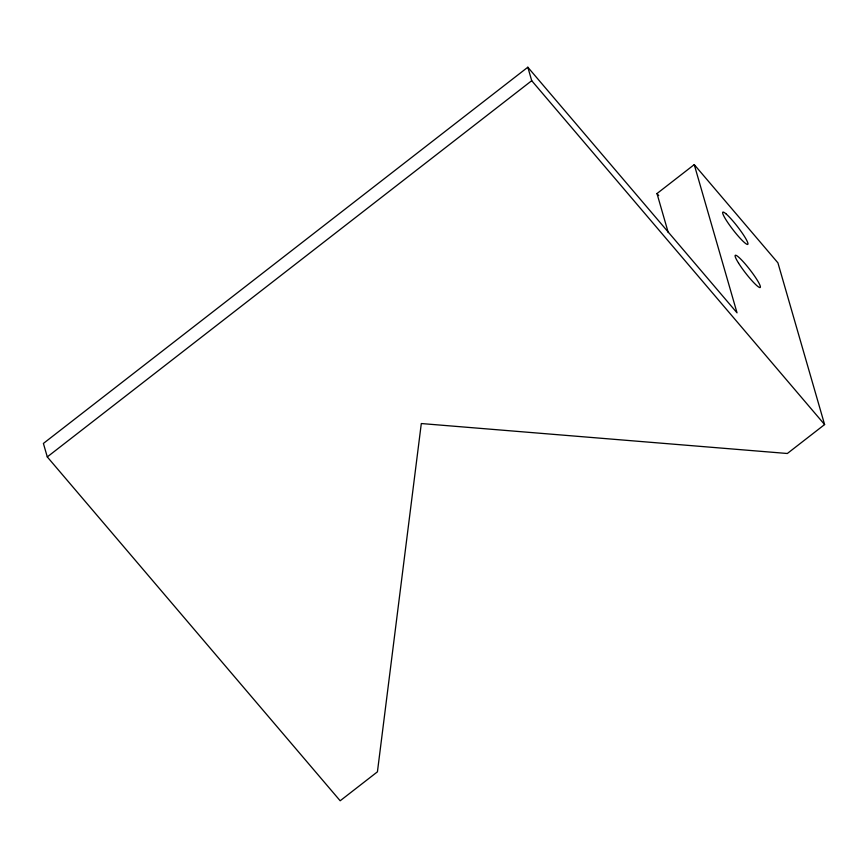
<?xml version="1.0" encoding="UTF-8"?>
<svg xmlns="http://www.w3.org/2000/svg" width="868" height="868" viewBox="0 0 868 868"><rect width="100%" height="100%" fill="white"/><g stroke="black" fill="none" stroke-linecap="round" stroke-linejoin="round"><path stroke-width="1.3" d="M694.248 164.616L737.03 312.838L527.831 67.227L43.4 443.439L47.284 456.915L340.169 800.773L377.428 771.826L421.305 423.541L787.341 453.497L824.6 424.56L777.923 262.852L694.248 164.616L656.989 193.553L668.241 232.559M47.284 456.915L531.715 80.702L527.831 67.227M726.342 214.136L725.29 213.246A20.409 2.745 52.2 0 0 727.688 222.425A20.409 2.745 52.2 0 0 745.623 243.496A20.409 2.745 52.2 0 0 742.476 233.427L741.098 231.463A20.409 2.745 52.2 0 0 726.342 214.125M656.989 193.553L658.725 195.604M531.715 80.702L824.6 424.56M738.549 263.113A20.409 2.745 52.2 0 0 759.934 287.568A20.409 2.745 52.2 0 0 744.755 263.427A20.409 2.745 52.2 0 0 738.549 263.113"/></g></svg>
